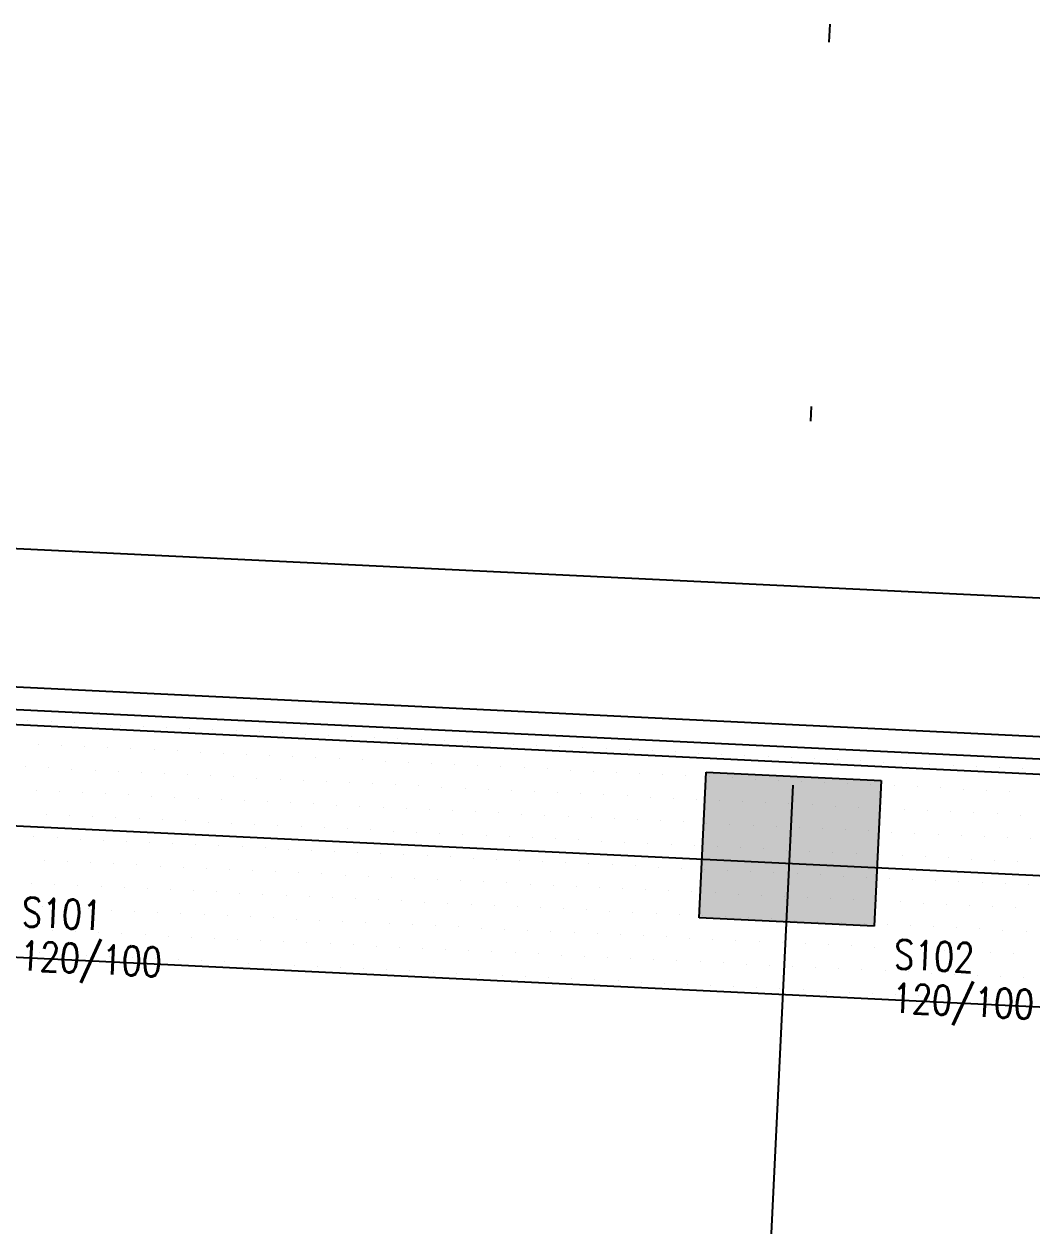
# Model space of a CAD drawing. Header units: millimetres. Extents: x 400392 to 401186, y 4543812 to 4544115.
# Drawn here: x 400753.2 to 400760.11, y 4543862.64 to 4543870.88 of the extents above; entities that cross this region are included whole.
import ezdxf

# ---------------------------------------------------------------- set-up
doc = ezdxf.new("R2010")
doc.units = ezdxf.units.MM
doc.linetypes.add('AKS', pattern=[3, 2.5, -0.25, 0, -0.25])
doc.linetypes.add('UUC-ST-KAL-I05-101-U-000$0$ACAD_ISO05W100', pattern=[33, 24, -3, 0, -3, 0, -3])
for name, color, linetype in [('aks prota', 2, 'AKS'), ('kiriş prota', 6, 'Continuous'), ('kolon prota', 1, 'Continuous'), ('kolon tarama prota', 252, 'Continuous'), ('lkolon prota', 4, 'Continuous'), ('perde prota', 1, 'Continuous'), ('tkolon prota', 6, 'Continuous'), ('UUC-ST-KAL-I05-101-U-000$0$st_s_su tutucu', 2, 'Continuous')]:
    doc.layers.add(name, color=color, linetype=linetype)
doc.styles.add('tkolon', font='romanstw.shx')

msp = doc.modelspace()

# ---------------------------------------------------------------- hatches: boundary and pattern name
at = {"layer": 'kolon tarama prota'}
h = msp.add_hatch(color=256, dxfattribs=at)
h.dxf.hatch_style = 1
h.paths.add_polyline_path([(400757.87472, 4543865.75194), (400759.07331, 4543865.69383), (400759.02489, 4543864.69501), (400757.82629, 4543864.75312)])

# ---------------------------------------------------------------- linework, layer by layer
at = {"layer": 'aks prota', "ltscale": 10}
for p, q in [((400757.26035, 4543840.69017), (400758.72406, 4543870.88024)), ((400771.78715, 4543866.37895), (400737.36069, 4543868.04805)), ((400771.69514, 4543864.48118), (400737.26668, 4543866.15038))]:
    msp.add_line(p, q, dxfattribs=at)
at = {"layer": 'kiriş prota'}
for p, q in [((400741.71147, 4543866.73584), (400767.91966, 4543865.46516)), ((400767.83732, 4543863.76717), (400741.62912, 4543865.03785))]:
    msp.add_line(p, q, dxfattribs=at)
at = {"layer": 'kolon prota', "color": 1}
for p, q in [((400757.82629, 4543864.75312), (400757.87472, 4543865.75194)), ((400757.87472, 4543865.75194), (400759.07331, 4543865.69383)), ((400759.07331, 4543865.69383), (400759.02489, 4543864.69501)), ((400759.02489, 4543864.69501), (400757.82629, 4543864.75312))]:
    msp.add_line(p, q, dxfattribs=at)
at = {"layer": 'kolon tarama prota', "color": 2, "linetype": 'Continuous', "transparency": 33554687}
for p, q in [((400753.22354, 4543866.10465), (400753.22354, 4543866.10465)), ((400753.3821, 4543866.09696), (400753.3821, 4543866.09696)), ((400753.54067, 4543866.08927), (400753.54067, 4543866.08927)), ((400753.69923, 4543866.08159), (400753.69923, 4543866.08159)), ((400753.8578, 4543866.0739), (400753.8578, 4543866.0739)), ((400754.01636, 4543866.06621), (400754.01636, 4543866.06621)), ((400754.17492, 4543866.05852), (400754.17492, 4543866.05852)), ((400754.33349, 4543866.05084), (400754.33349, 4543866.05084)), ((400754.49205, 4543866.04315), (400754.49205, 4543866.04315)), ((400754.65061, 4543866.03546), (400754.65061, 4543866.03546)), ((400754.80918, 4543866.02777), (400754.80918, 4543866.02777)), ((400754.96774, 4543866.02008), (400754.96774, 4543866.02008)), ((400755.12631, 4543866.0124), (400755.12631, 4543866.0124)), ((400755.28487, 4543866.00471), (400755.28487, 4543866.00471)), ((400755.44343, 4543865.99702), (400755.44343, 4543865.99702)), ((400753.29513, 4543865.94224), (400753.29513, 4543865.94224)), ((400753.4537, 4543865.93455), (400753.4537, 4543865.93455)), ((400753.61226, 4543865.92687), (400753.61226, 4543865.92687)), ((400753.77083, 4543865.91918), (400753.77083, 4543865.91918)), ((400755.602, 4543865.98933), (400755.602, 4543865.98933)), ((400755.76056, 4543865.98165), (400755.76056, 4543865.98165)), ((400755.91912, 4543865.97396), (400755.91912, 4543865.97396)), ((400756.07769, 4543865.96627), (400756.07769, 4543865.96627)), ((400756.23625, 4543865.95858), (400756.23625, 4543865.95858)), ((400756.39482, 4543865.9509), (400756.39482, 4543865.9509)), ((400756.55338, 4543865.94321), (400756.55338, 4543865.94321)), ((400756.71194, 4543865.93552), (400756.71194, 4543865.93552)), ((400756.87051, 4543865.92783), (400756.87051, 4543865.92783)), ((400757.02907, 4543865.92015), (400757.02907, 4543865.92015)), ((400757.18763, 4543865.91246), (400757.18763, 4543865.91246)), ((400753.92939, 4543865.91149), (400753.92939, 4543865.91149)), ((400754.08795, 4543865.9038), (400754.08795, 4543865.9038)), ((400754.24652, 4543865.89612), (400754.24652, 4543865.89612)), ((400754.40508, 4543865.88843), (400754.40508, 4543865.88843)), ((400754.56364, 4543865.88074), (400754.56364, 4543865.88074)), ((400754.72221, 4543865.87305), (400754.72221, 4543865.87305)), ((400754.88077, 4543865.86536), (400754.88077, 4543865.86536)), ((400755.03934, 4543865.85768), (400755.03934, 4543865.85768)), ((400755.1979, 4543865.84999), (400755.1979, 4543865.84999)), ((400755.35646, 4543865.8423), (400755.35646, 4543865.8423)), ((400755.51503, 4543865.83461), (400755.51503, 4543865.83461)), ((400757.3462, 4543865.90477), (400757.3462, 4543865.90477)), ((400757.50476, 4543865.89708), (400757.50476, 4543865.89708)), ((400757.66333, 4543865.88939), (400757.66333, 4543865.88939)), ((400757.82189, 4543865.88171), (400757.82189, 4543865.88171)), ((400757.98045, 4543865.87402), (400757.98045, 4543865.87402)), ((400758.13902, 4543865.86633), (400758.13902, 4543865.86633)), ((400758.29758, 4543865.85864), (400758.29758, 4543865.85864)), ((400758.45614, 4543865.85096), (400758.45614, 4543865.85096)), ((400758.61471, 4543865.84327), (400758.61471, 4543865.84327)), ((400758.77327, 4543865.83558), (400758.77327, 4543865.83558)), ((400753.20817, 4543865.78752), (400753.20817, 4543865.78752)), ((400753.36673, 4543865.77983), (400753.36673, 4543865.77983)), ((400753.52529, 4543865.77215), (400753.52529, 4543865.77215)), ((400753.68386, 4543865.76446), (400753.68386, 4543865.76446)), ((400753.84242, 4543865.75677), (400753.84242, 4543865.75677)), ((400754.00098, 4543865.74908), (400754.00098, 4543865.74908)), ((400755.67359, 4543865.82693), (400755.67359, 4543865.82693)), ((400755.83215, 4543865.81924), (400755.83215, 4543865.81924)), ((400755.99072, 4543865.81155), (400755.99072, 4543865.81155)), ((400756.14928, 4543865.80386), (400756.14928, 4543865.80386)), ((400756.30785, 4543865.79618), (400756.30785, 4543865.79618)), ((400756.46641, 4543865.78849), (400756.46641, 4543865.78849)), ((400756.62497, 4543865.7808), (400756.62497, 4543865.7808)), ((400756.78354, 4543865.77311), (400756.78354, 4543865.77311)), ((400756.9421, 4543865.76543), (400756.9421, 4543865.76543)), ((400757.10066, 4543865.75774), (400757.10066, 4543865.75774)), ((400757.25923, 4543865.75005), (400757.25923, 4543865.75005)), ((400758.93184, 4543865.82789), (400758.93184, 4543865.82789)), ((400759.0904, 4543865.82021), (400759.0904, 4543865.82021)), ((400759.24896, 4543865.81252), (400759.24896, 4543865.81252)), ((400759.40753, 4543865.80483), (400759.40753, 4543865.80483)), ((400759.56609, 4543865.79714), (400759.56609, 4543865.79714)), ((400759.72465, 4543865.78946), (400759.72465, 4543865.78946)), ((400759.88322, 4543865.78177), (400759.88322, 4543865.78177)), ((400760.04178, 4543865.77408), (400760.04178, 4543865.77408)), ((400754.15955, 4543865.7414), (400754.15955, 4543865.7414)), ((400754.31811, 4543865.73371), (400754.31811, 4543865.73371)), ((400754.47668, 4543865.72602), (400754.47668, 4543865.72602)), ((400754.63524, 4543865.71833), (400754.63524, 4543865.71833)), ((400754.7938, 4543865.71064), (400754.7938, 4543865.71064)), ((400754.95237, 4543865.70296), (400754.95237, 4543865.70296)), ((400755.11093, 4543865.69527), (400755.11093, 4543865.69527)), ((400755.26949, 4543865.68758), (400755.26949, 4543865.68758)), ((400755.42806, 4543865.67989), (400755.42806, 4543865.67989)), ((400755.58662, 4543865.67221), (400755.58662, 4543865.67221)), ((400757.41779, 4543865.74236), (400757.41779, 4543865.74236)), ((400757.57636, 4543865.73467), (400757.57636, 4543865.73467)), ((400757.73492, 4543865.72699), (400757.73492, 4543865.72699)), ((400757.89348, 4543865.7193), (400757.89348, 4543865.7193)), ((400758.05205, 4543865.71161), (400758.05205, 4543865.71161)), ((400758.21061, 4543865.70392), (400758.21061, 4543865.70392)), ((400758.36917, 4543865.69624), (400758.36917, 4543865.69624)), ((400758.52774, 4543865.68855), (400758.52774, 4543865.68855)), ((400758.6863, 4543865.68086), (400758.6863, 4543865.68086)), ((400758.84487, 4543865.67317), (400758.84487, 4543865.67317)), ((400759.00343, 4543865.66549), (400759.00343, 4543865.66549)), ((400753.27976, 4543865.62511), (400753.27976, 4543865.62511)), ((400753.43832, 4543865.61743), (400753.43832, 4543865.61743)), ((400753.59689, 4543865.60974), (400753.59689, 4543865.60974)), ((400753.75545, 4543865.60205), (400753.75545, 4543865.60205)), ((400753.91401, 4543865.59436), (400753.91401, 4543865.59436)), ((400754.07258, 4543865.58668), (400754.07258, 4543865.58668)), ((400755.74519, 4543865.66452), (400755.74519, 4543865.66452)), ((400755.90375, 4543865.65683), (400755.90375, 4543865.65683)), ((400756.06231, 4543865.64914), (400756.06231, 4543865.64914)), ((400756.22088, 4543865.64146), (400756.22088, 4543865.64146)), ((400756.37944, 4543865.63377), (400756.37944, 4543865.63377)), ((400756.538, 4543865.62608), (400756.538, 4543865.62608)), ((400756.69657, 4543865.61839), (400756.69657, 4543865.61839)), ((400756.85513, 4543865.61071), (400756.85513, 4543865.61071)), ((400757.0137, 4543865.60302), (400757.0137, 4543865.60302)), ((400757.17226, 4543865.59533), (400757.17226, 4543865.59533)), ((400757.33082, 4543865.58764), (400757.33082, 4543865.58764)), ((400759.16199, 4543865.6578), (400759.16199, 4543865.6578)), ((400759.32056, 4543865.65011), (400759.32056, 4543865.65011)), ((400759.47912, 4543865.64242), (400759.47912, 4543865.64242)), ((400759.63768, 4543865.63474), (400759.63768, 4543865.63474)), ((400759.79625, 4543865.62705), (400759.79625, 4543865.62705)), ((400759.95481, 4543865.61936), (400759.95481, 4543865.61936)), ((400754.23114, 4543865.57899), (400754.23114, 4543865.57899)), ((400754.38971, 4543865.5713), (400754.38971, 4543865.5713)), ((400754.54827, 4543865.56361), (400754.54827, 4543865.56361)), ((400754.70683, 4543865.55592), (400754.70683, 4543865.55592)), ((400754.8654, 4543865.54824), (400754.8654, 4543865.54824)), ((400755.02396, 4543865.54055), (400755.02396, 4543865.54055)), ((400755.18252, 4543865.53286), (400755.18252, 4543865.53286)), ((400755.34109, 4543865.52517), (400755.34109, 4543865.52517)), ((400755.49965, 4543865.51749), (400755.49965, 4543865.51749)), ((400755.65822, 4543865.5098), (400755.65822, 4543865.5098)), ((400755.81678, 4543865.50211), (400755.81678, 4543865.50211)), ((400757.48939, 4543865.57995), (400757.48939, 4543865.57995)), ((400757.64795, 4543865.57227), (400757.64795, 4543865.57227)), ((400757.80651, 4543865.56458), (400757.80651, 4543865.56458)), ((400757.96508, 4543865.55689), (400757.96508, 4543865.55689)), ((400758.12364, 4543865.5492), (400758.12364, 4543865.5492)), ((400758.28221, 4543865.54152), (400758.28221, 4543865.54152)), ((400758.44077, 4543865.53383), (400758.44077, 4543865.53383)), ((400758.59933, 4543865.52614), (400758.59933, 4543865.52614)), ((400758.7579, 4543865.51845), (400758.7579, 4543865.51845)), ((400758.91646, 4543865.51077), (400758.91646, 4543865.51077)), ((400759.07502, 4543865.50308), (400759.07502, 4543865.50308)), ((400753.35135, 4543865.46271), (400753.35135, 4543865.46271)), ((400753.50992, 4543865.45502), (400753.50992, 4543865.45502)), ((400753.66848, 4543865.44733), (400753.66848, 4543865.44733)), ((400753.82705, 4543865.43964), (400753.82705, 4543865.43964)), ((400753.98561, 4543865.43196), (400753.98561, 4543865.43196)), ((400754.14417, 4543865.42427), (400754.14417, 4543865.42427)), ((400755.97534, 4543865.49442), (400755.97534, 4543865.49442)), ((400756.13391, 4543865.48674), (400756.13391, 4543865.48674)), ((400756.29247, 4543865.47905), (400756.29247, 4543865.47905)), ((400756.45103, 4543865.47136), (400756.45103, 4543865.47136)), ((400756.6096, 4543865.46367), (400756.6096, 4543865.46367)), ((400756.76816, 4543865.45599), (400756.76816, 4543865.45599)), ((400756.92673, 4543865.4483), (400756.92673, 4543865.4483)), ((400757.08529, 4543865.44061), (400757.08529, 4543865.44061)), ((400757.24385, 4543865.43292), (400757.24385, 4543865.43292)), ((400757.40242, 4543865.42523), (400757.40242, 4543865.42523)), ((400759.23359, 4543865.49539), (400759.23359, 4543865.49539)), ((400759.39215, 4543865.4877), (400759.39215, 4543865.4877)), ((400759.55072, 4543865.48002), (400759.55072, 4543865.48002)), ((400759.70928, 4543865.47233), (400759.70928, 4543865.47233)), ((400759.86784, 4543865.46464), (400759.86784, 4543865.46464)), ((400760.02641, 4543865.45695), (400760.02641, 4543865.45695)), ((400754.30274, 4543865.41658), (400754.30274, 4543865.41658)), ((400754.4613, 4543865.40889), (400754.4613, 4543865.40889)), ((400754.61986, 4543865.4012), (400754.61986, 4543865.4012)), ((400754.77843, 4543865.39352), (400754.77843, 4543865.39352)), ((400754.93699, 4543865.38583), (400754.93699, 4543865.38583)), ((400755.09556, 4543865.37814), (400755.09556, 4543865.37814)), ((400755.25412, 4543865.37045), (400755.25412, 4543865.37045)), ((400755.41268, 4543865.36277), (400755.41268, 4543865.36277)), ((400755.57125, 4543865.35508), (400755.57125, 4543865.35508)), ((400755.72981, 4543865.34739), (400755.72981, 4543865.34739)), ((400755.88837, 4543865.3397), (400755.88837, 4543865.3397)), ((400757.56098, 4543865.41755), (400757.56098, 4543865.41755)), ((400757.71954, 4543865.40986), (400757.71954, 4543865.40986)), ((400757.87811, 4543865.40217), (400757.87811, 4543865.40217)), ((400758.03667, 4543865.39448), (400758.03667, 4543865.39448)), ((400758.19524, 4543865.3868), (400758.19524, 4543865.3868)), ((400758.3538, 4543865.37911), (400758.3538, 4543865.37911)), ((400758.51236, 4543865.37142), (400758.51236, 4543865.37142)), ((400758.67093, 4543865.36373), (400758.67093, 4543865.36373)), ((400758.82949, 4543865.35605), (400758.82949, 4543865.35605)), ((400758.98805, 4543865.34836), (400758.98805, 4543865.34836)), ((400759.14662, 4543865.34067), (400759.14662, 4543865.34067)), ((400753.26438, 4543865.30799), (400753.26438, 4543865.30799)), ((400753.42295, 4543865.3003), (400753.42295, 4543865.3003)), ((400753.58151, 4543865.29261), (400753.58151, 4543865.29261)), ((400753.74008, 4543865.28492), (400753.74008, 4543865.28492)), ((400753.89864, 4543865.27724), (400753.89864, 4543865.27724)), ((400754.0572, 4543865.26955), (400754.0572, 4543865.26955)), ((400754.21577, 4543865.26186), (400754.21577, 4543865.26186)), ((400754.37433, 4543865.25417), (400754.37433, 4543865.25417)), ((400756.04694, 4543865.33202), (400756.04694, 4543865.33202)), ((400756.2055, 4543865.32433), (400756.2055, 4543865.32433)), ((400756.36407, 4543865.31664), (400756.36407, 4543865.31664)), ((400756.52263, 4543865.30895), (400756.52263, 4543865.30895)), ((400756.68119, 4543865.30127), (400756.68119, 4543865.30127)), ((400756.83976, 4543865.29358), (400756.83976, 4543865.29358)), ((400756.99832, 4543865.28589), (400756.99832, 4543865.28589)), ((400757.15688, 4543865.2782), (400757.15688, 4543865.2782)), ((400757.31545, 4543865.27051), (400757.31545, 4543865.27051)), ((400757.47401, 4543865.26283), (400757.47401, 4543865.26283)), ((400757.63258, 4543865.25514), (400757.63258, 4543865.25514)), ((400759.30518, 4543865.33298), (400759.30518, 4543865.33298)), ((400759.46375, 4543865.3253), (400759.46375, 4543865.3253)), ((400759.62231, 4543865.31761), (400759.62231, 4543865.31761)), ((400759.78087, 4543865.30992), (400759.78087, 4543865.30992)), ((400759.93944, 4543865.30223), (400759.93944, 4543865.30223)), ((400760.098, 4543865.29454), (400760.098, 4543865.29454)), ((400754.53289, 4543865.24648), (400754.53289, 4543865.24648)), ((400754.69146, 4543865.2388), (400754.69146, 4543865.2388)), ((400754.85002, 4543865.23111), (400754.85002, 4543865.23111)), ((400755.00859, 4543865.22342), (400755.00859, 4543865.22342)), ((400755.16715, 4543865.21573), (400755.16715, 4543865.21573)), ((400755.32571, 4543865.20805), (400755.32571, 4543865.20805)), ((400755.48428, 4543865.20036), (400755.48428, 4543865.20036)), ((400755.64284, 4543865.19267), (400755.64284, 4543865.19267)), ((400755.8014, 4543865.18498), (400755.8014, 4543865.18498)), ((400755.95997, 4543865.1773), (400755.95997, 4543865.1773)), ((400757.79114, 4543865.24745), (400757.79114, 4543865.24745)), ((400757.9497, 4543865.23976), (400757.9497, 4543865.23976)), ((400758.10827, 4543865.23208), (400758.10827, 4543865.23208)), ((400758.26683, 4543865.22439), (400758.26683, 4543865.22439)), ((400758.42539, 4543865.2167), (400758.42539, 4543865.2167)), ((400758.58396, 4543865.20901), (400758.58396, 4543865.20901)), ((400758.74252, 4543865.20133), (400758.74252, 4543865.20133)), ((400758.90109, 4543865.19364), (400758.90109, 4543865.19364)), ((400759.05965, 4543865.18595), (400759.05965, 4543865.18595)), ((400759.21821, 4543865.17826), (400759.21821, 4543865.17826)), ((400753.33598, 4543865.14558), (400753.33598, 4543865.14558)), ((400753.49454, 4543865.13789), (400753.49454, 4543865.13789)), ((400753.65311, 4543865.1302), (400753.65311, 4543865.1302)), ((400753.81167, 4543865.12252), (400753.81167, 4543865.12252)), ((400753.97023, 4543865.11483), (400753.97023, 4543865.11483)), ((400754.1288, 4543865.10714), (400754.1288, 4543865.10714)), ((400754.28736, 4543865.09945), (400754.28736, 4543865.09945)), ((400754.44592, 4543865.09177), (400754.44592, 4543865.09177)), ((400756.11853, 4543865.16961), (400756.11853, 4543865.16961)), ((400756.2771, 4543865.16192), (400756.2771, 4543865.16192)), ((400756.43566, 4543865.15423), (400756.43566, 4543865.15423)), ((400756.59422, 4543865.14655), (400756.59422, 4543865.14655)), ((400756.75279, 4543865.13886), (400756.75279, 4543865.13886)), ((400756.91135, 4543865.13117), (400756.91135, 4543865.13117)), ((400757.06991, 4543865.12348), (400757.06991, 4543865.12348)), ((400757.22848, 4543865.11579), (400757.22848, 4543865.11579)), ((400757.38704, 4543865.10811), (400757.38704, 4543865.10811)), ((400757.54561, 4543865.10042), (400757.54561, 4543865.10042)), ((400757.70417, 4543865.09273), (400757.70417, 4543865.09273)), ((400759.37678, 4543865.17058), (400759.37678, 4543865.17058)), ((400759.53534, 4543865.16289), (400759.53534, 4543865.16289)), ((400759.6939, 4543865.1552), (400759.6939, 4543865.1552)), ((400759.85247, 4543865.14751), (400759.85247, 4543865.14751)), ((400760.01103, 4543865.13982), (400760.01103, 4543865.13982)), ((400754.60449, 4543865.08408), (400754.60449, 4543865.08408)), ((400754.76305, 4543865.07639), (400754.76305, 4543865.07639)), ((400754.92162, 4543865.0687), (400754.92162, 4543865.0687)), ((400755.08018, 4543865.06101), (400755.08018, 4543865.06101)), ((400755.23874, 4543865.05333), (400755.23874, 4543865.05333)), ((400755.39731, 4543865.04564), (400755.39731, 4543865.04564)), ((400755.55587, 4543865.03795), (400755.55587, 4543865.03795)), ((400755.71443, 4543865.03026), (400755.71443, 4543865.03026)), ((400755.873, 4543865.02258), (400755.873, 4543865.02258)), ((400756.03156, 4543865.01489), (400756.03156, 4543865.01489)), ((400756.19013, 4543865.0072), (400756.19013, 4543865.0072)), ((400757.86273, 4543865.08504), (400757.86273, 4543865.08504)), ((400758.0213, 4543865.07736), (400758.0213, 4543865.07736)), ((400758.17986, 4543865.06967), (400758.17986, 4543865.06967)), ((400758.33842, 4543865.06198), (400758.33842, 4543865.06198)), ((400758.49699, 4543865.05429), (400758.49699, 4543865.05429)), ((400758.65555, 4543865.04661), (400758.65555, 4543865.04661)), ((400758.81412, 4543865.03892), (400758.81412, 4543865.03892)), ((400758.97268, 4543865.03123), (400758.97268, 4543865.03123)), ((400759.13124, 4543865.02354), (400759.13124, 4543865.02354)), ((400759.28981, 4543865.01586), (400759.28981, 4543865.01586)), ((400759.44837, 4543865.00817), (400759.44837, 4543865.00817)), ((400753.24901, 4543864.99086), (400753.24901, 4543864.99086)), ((400753.40757, 4543864.98317), (400753.40757, 4543864.98317)), ((400753.56614, 4543864.97548), (400753.56614, 4543864.97548)), ((400753.7247, 4543864.9678), (400753.7247, 4543864.9678)), ((400753.88326, 4543864.96011), (400753.88326, 4543864.96011)), ((400754.04183, 4543864.95242), (400754.04183, 4543864.95242)), ((400754.20039, 4543864.94473), (400754.20039, 4543864.94473)), ((400754.35896, 4543864.93705), (400754.35896, 4543864.93705)), ((400754.51752, 4543864.92936), (400754.51752, 4543864.92936)), ((400756.34869, 4543864.99951), (400756.34869, 4543864.99951)), ((400756.50725, 4543864.99183), (400756.50725, 4543864.99183)), ((400756.66582, 4543864.98414), (400756.66582, 4543864.98414)), ((400756.82438, 4543864.97645), (400756.82438, 4543864.97645)), ((400756.98294, 4543864.96876), (400756.98294, 4543864.96876)), ((400757.14151, 4543864.96107), (400757.14151, 4543864.96107)), ((400757.30007, 4543864.95339), (400757.30007, 4543864.95339)), ((400757.45864, 4543864.9457), (400757.45864, 4543864.9457)), ((400757.6172, 4543864.93801), (400757.6172, 4543864.93801)), ((400757.77576, 4543864.93032), (400757.77576, 4543864.93032)), ((400759.60693, 4543865.00048), (400759.60693, 4543865.00048)), ((400759.7655, 4543864.99279), (400759.7655, 4543864.99279)), ((400759.92406, 4543864.9851), (400759.92406, 4543864.9851)), ((400760.08263, 4543864.97742), (400760.08263, 4543864.97742)), ((400754.67608, 4543864.92167), (400754.67608, 4543864.92167)), ((400754.83465, 4543864.91398), (400754.83465, 4543864.91398)), ((400754.99321, 4543864.90629), (400754.99321, 4543864.90629)), ((400755.15177, 4543864.89861), (400755.15177, 4543864.89861)), ((400755.31034, 4543864.89092), (400755.31034, 4543864.89092)), ((400755.4689, 4543864.88323), (400755.4689, 4543864.88323)), ((400755.62747, 4543864.87554), (400755.62747, 4543864.87554)), ((400755.78603, 4543864.86786), (400755.78603, 4543864.86786)), ((400755.94459, 4543864.86017), (400755.94459, 4543864.86017)), ((400756.10316, 4543864.85248), (400756.10316, 4543864.85248)), ((400756.26172, 4543864.84479), (400756.26172, 4543864.84479)), ((400757.93433, 4543864.92264), (400757.93433, 4543864.92264)), ((400758.09289, 4543864.91495), (400758.09289, 4543864.91495)), ((400758.25145, 4543864.90726), (400758.25145, 4543864.90726)), ((400758.41002, 4543864.89957), (400758.41002, 4543864.89957)), ((400758.56858, 4543864.89189), (400758.56858, 4543864.89189)), ((400758.72715, 4543864.8842), (400758.72715, 4543864.8842)), ((400758.88571, 4543864.87651), (400758.88571, 4543864.87651)), ((400759.04427, 4543864.86882), (400759.04427, 4543864.86882)), ((400759.20284, 4543864.86114), (400759.20284, 4543864.86114)), ((400759.3614, 4543864.85345), (400759.3614, 4543864.85345)), ((400759.51996, 4543864.84576), (400759.51996, 4543864.84576)), ((400753.3206, 4543864.82845), (400753.3206, 4543864.82845)), ((400753.47917, 4543864.82076), (400753.47917, 4543864.82076)), ((400753.63773, 4543864.81308), (400753.63773, 4543864.81308)), ((400753.79629, 4543864.80539), (400753.79629, 4543864.80539)), ((400753.95486, 4543864.7977), (400753.95486, 4543864.7977)), ((400754.11342, 4543864.79001), (400754.11342, 4543864.79001)), ((400754.27199, 4543864.78233), (400754.27199, 4543864.78233)), ((400754.43055, 4543864.77464), (400754.43055, 4543864.77464)), ((400754.58911, 4543864.76695), (400754.58911, 4543864.76695)), ((400754.74768, 4543864.75926), (400754.74768, 4543864.75926)), ((400756.42028, 4543864.83711), (400756.42028, 4543864.83711)), ((400756.57885, 4543864.82942), (400756.57885, 4543864.82942)), ((400756.73741, 4543864.82173), (400756.73741, 4543864.82173)), ((400756.89598, 4543864.81404), (400756.89598, 4543864.81404)), ((400757.05454, 4543864.80636), (400757.05454, 4543864.80636)), ((400757.2131, 4543864.79867), (400757.2131, 4543864.79867)), ((400757.37167, 4543864.79098), (400757.37167, 4543864.79098)), ((400757.53023, 4543864.78329), (400757.53023, 4543864.78329)), ((400757.68879, 4543864.7756), (400757.68879, 4543864.7756)), ((400757.84736, 4543864.76792), (400757.84736, 4543864.76792)), ((400758.00592, 4543864.76023), (400758.00592, 4543864.76023)), ((400759.67853, 4543864.83807), (400759.67853, 4543864.83807)), ((400759.83709, 4543864.83038), (400759.83709, 4543864.83038)), ((400759.99566, 4543864.8227), (400759.99566, 4543864.8227)), ((400754.90624, 4543864.75157), (400754.90624, 4543864.75157)), ((400755.0648, 4543864.74389), (400755.0648, 4543864.74389)), ((400755.22337, 4543864.7362), (400755.22337, 4543864.7362)), ((400755.38193, 4543864.72851), (400755.38193, 4543864.72851)), ((400755.5405, 4543864.72082), (400755.5405, 4543864.72082)), ((400755.69906, 4543864.71314), (400755.69906, 4543864.71314)), ((400755.85762, 4543864.70545), (400755.85762, 4543864.70545)), ((400756.01619, 4543864.69776), (400756.01619, 4543864.69776)), ((400756.17475, 4543864.69007), (400756.17475, 4543864.69007)), ((400756.33331, 4543864.68239), (400756.33331, 4543864.68239)), ((400758.16449, 4543864.75254), (400758.16449, 4543864.75254)), ((400758.32305, 4543864.74485), (400758.32305, 4543864.74485)), ((400758.48161, 4543864.73717), (400758.48161, 4543864.73717)), ((400758.64018, 4543864.72948), (400758.64018, 4543864.72948)), ((400758.79874, 4543864.72179), (400758.79874, 4543864.72179)), ((400758.9573, 4543864.7141), (400758.9573, 4543864.7141)), ((400759.11587, 4543864.70642), (400759.11587, 4543864.70642)), ((400759.27443, 4543864.69873), (400759.27443, 4543864.69873)), ((400759.433, 4543864.69104), (400759.433, 4543864.69104)), ((400759.59156, 4543864.68335), (400759.59156, 4543864.68335)), ((400753.23363, 4543864.67373), (400753.23363, 4543864.67373)), ((400753.3922, 4543864.66604), (400753.3922, 4543864.66604)), ((400753.55076, 4543864.65836), (400753.55076, 4543864.65836)), ((400753.70933, 4543864.65067), (400753.70933, 4543864.65067)), ((400753.86789, 4543864.64298), (400753.86789, 4543864.64298)), ((400754.02645, 4543864.63529), (400754.02645, 4543864.63529)), ((400754.18502, 4543864.62761), (400754.18502, 4543864.62761)), ((400754.34358, 4543864.61992), (400754.34358, 4543864.61992)), ((400754.50214, 4543864.61223), (400754.50214, 4543864.61223)), ((400754.66071, 4543864.60454), (400754.66071, 4543864.60454)), ((400754.81927, 4543864.59685), (400754.81927, 4543864.59685)), ((400756.49188, 4543864.6747), (400756.49188, 4543864.6747)), ((400756.65044, 4543864.66701), (400756.65044, 4543864.66701)), ((400756.80901, 4543864.65932), (400756.80901, 4543864.65932)), ((400756.96757, 4543864.65164), (400756.96757, 4543864.65164)), ((400757.12613, 4543864.64395), (400757.12613, 4543864.64395)), ((400757.2847, 4543864.63626), (400757.2847, 4543864.63626)), ((400757.44326, 4543864.62857), (400757.44326, 4543864.62857)), ((400757.60182, 4543864.62088), (400757.60182, 4543864.62088)), ((400757.76039, 4543864.6132), (400757.76039, 4543864.6132)), ((400757.91895, 4543864.60551), (400757.91895, 4543864.60551)), ((400758.07752, 4543864.59782), (400758.07752, 4543864.59782)), ((400759.75012, 4543864.67566), (400759.75012, 4543864.67566)), ((400759.90869, 4543864.66798), (400759.90869, 4543864.66798)), ((400760.06725, 4543864.66029), (400760.06725, 4543864.66029)), ((400754.97784, 4543864.58917), (400754.97784, 4543864.58917)), ((400755.1364, 4543864.58148), (400755.1364, 4543864.58148)), ((400755.29496, 4543864.57379), (400755.29496, 4543864.57379)), ((400755.45353, 4543864.5661), (400755.45353, 4543864.5661)), ((400755.61209, 4543864.55842), (400755.61209, 4543864.55842)), ((400755.77065, 4543864.55073), (400755.77065, 4543864.55073)), ((400755.92922, 4543864.54304), (400755.92922, 4543864.54304)), ((400756.08778, 4543864.53535), (400756.08778, 4543864.53535)), ((400756.24635, 4543864.52767), (400756.24635, 4543864.52767)), ((400756.40491, 4543864.51998), (400756.40491, 4543864.51998)), ((400756.56347, 4543864.51229), (400756.56347, 4543864.51229)), ((400758.23608, 4543864.59013), (400758.23608, 4543864.59013)), ((400758.39464, 4543864.58245), (400758.39464, 4543864.58245)), ((400758.55321, 4543864.57476), (400758.55321, 4543864.57476)), ((400758.71177, 4543864.56707), (400758.71177, 4543864.56707)), ((400758.87033, 4543864.55938), (400758.87033, 4543864.55938)), ((400759.0289, 4543864.5517), (400759.0289, 4543864.5517)), ((400759.18746, 4543864.54401), (400759.18746, 4543864.54401)), ((400759.34603, 4543864.53632), (400759.34603, 4543864.53632)), ((400759.50459, 4543864.52863), (400759.50459, 4543864.52863)), ((400759.66315, 4543864.52095), (400759.66315, 4543864.52095)), ((400759.82172, 4543864.51326), (400759.82172, 4543864.51326)), ((400753.30523, 4543864.51132), (400753.30523, 4543864.51132)), ((400753.46379, 4543864.50364), (400753.46379, 4543864.50364)), ((400753.62236, 4543864.49595), (400753.62236, 4543864.49595)), ((400753.78092, 4543864.48826), (400753.78092, 4543864.48826)), ((400753.93948, 4543864.48057), (400753.93948, 4543864.48057)), ((400754.09805, 4543864.47289), (400754.09805, 4543864.47289)), ((400754.25661, 4543864.4652), (400754.25661, 4543864.4652)), ((400754.41517, 4543864.45751), (400754.41517, 4543864.45751)), ((400754.57374, 4543864.44982), (400754.57374, 4543864.44982)), ((400754.7323, 4543864.44213), (400754.7323, 4543864.44213)), ((400754.89087, 4543864.43445), (400754.89087, 4543864.43445)), ((400756.72204, 4543864.5046), (400756.72204, 4543864.5046)), ((400756.8806, 4543864.49692), (400756.8806, 4543864.49692)), ((400757.03916, 4543864.48923), (400757.03916, 4543864.48923)), ((400757.19773, 4543864.48154), (400757.19773, 4543864.48154)), ((400757.35629, 4543864.47385), (400757.35629, 4543864.47385)), ((400757.51485, 4543864.46616), (400757.51485, 4543864.46616)), ((400757.67342, 4543864.45848), (400757.67342, 4543864.45848)), ((400757.83198, 4543864.45079), (400757.83198, 4543864.45079)), ((400757.99055, 4543864.4431), (400757.99055, 4543864.4431)), ((400758.14911, 4543864.43541), (400758.14911, 4543864.43541)), ((400759.98028, 4543864.50557), (400759.98028, 4543864.50557)), ((400755.04943, 4543864.42676), (400755.04943, 4543864.42676)), ((400755.20799, 4543864.41907), (400755.20799, 4543864.41907)), ((400755.36656, 4543864.41138), (400755.36656, 4543864.41138)), ((400755.52512, 4543864.4037), (400755.52512, 4543864.4037)), ((400755.68368, 4543864.39601), (400755.68368, 4543864.39601)), ((400755.84225, 4543864.38832), (400755.84225, 4543864.38832)), ((400756.00081, 4543864.38063), (400756.00081, 4543864.38063)), ((400756.15938, 4543864.37295), (400756.15938, 4543864.37295)), ((400756.31794, 4543864.36526), (400756.31794, 4543864.36526)), ((400756.4765, 4543864.35757), (400756.4765, 4543864.35757)), ((400756.63507, 4543864.34988), (400756.63507, 4543864.34988)), ((400758.30767, 4543864.42773), (400758.30767, 4543864.42773)), ((400758.46624, 4543864.42004), (400758.46624, 4543864.42004)), ((400758.6248, 4543864.41235), (400758.6248, 4543864.41235)), ((400758.78336, 4543864.40466), (400758.78336, 4543864.40466)), ((400758.94193, 4543864.39698), (400758.94193, 4543864.39698)), ((400759.10049, 4543864.38929), (400759.10049, 4543864.38929)), ((400759.25906, 4543864.3816), (400759.25906, 4543864.3816)), ((400759.41762, 4543864.37391), (400759.41762, 4543864.37391)), ((400759.57618, 4543864.36623), (400759.57618, 4543864.36623)), ((400759.73475, 4543864.35854), (400759.73475, 4543864.35854)), ((400759.89331, 4543864.35085), (400759.89331, 4543864.35085)), ((400756.79363, 4543864.3422), (400756.79363, 4543864.3422)), ((400756.95219, 4543864.33451), (400756.95219, 4543864.33451)), ((400757.11076, 4543864.32682), (400757.11076, 4543864.32682)), ((400757.26932, 4543864.31913), (400757.26932, 4543864.31913)), ((400757.42789, 4543864.31144), (400757.42789, 4543864.31144)), ((400757.58645, 4543864.30376), (400757.58645, 4543864.30376)), ((400757.74501, 4543864.29607), (400757.74501, 4543864.29607)), ((400757.90358, 4543864.28838), (400757.90358, 4543864.28838)), ((400758.06214, 4543864.28069), (400758.06214, 4543864.28069)), ((400758.2207, 4543864.27301), (400758.2207, 4543864.27301)), ((400758.37927, 4543864.26532), (400758.37927, 4543864.26532)), ((400760.05187, 4543864.34316), (400760.05187, 4543864.34316)), ((400758.53783, 4543864.25763), (400758.53783, 4543864.25763)), ((400758.6964, 4543864.24994), (400758.6964, 4543864.24994)), ((400758.85496, 4543864.24226), (400758.85496, 4543864.24226)), ((400759.01352, 4543864.23457), (400759.01352, 4543864.23457)), ((400759.17209, 4543864.22688), (400759.17209, 4543864.22688)), ((400759.33065, 4543864.21919), (400759.33065, 4543864.21919)), ((400759.48921, 4543864.21151), (400759.48921, 4543864.21151)), ((400759.64778, 4543864.20382), (400759.64778, 4543864.20382)), ((400759.80634, 4543864.19613), (400759.80634, 4543864.19613)), ((400759.96491, 4543864.18844), (400759.96491, 4543864.18844))]:
    msp.add_line(p, q, dxfattribs=at)
at = {"layer": 'perde prota'}
msp.add_line((400742.91008, 4543866.67771), (400766.72105, 4543865.52328), dxfattribs=at)
at = {"layer": 'UUC-ST-KAL-I05-101-U-000$0$st_s_su tutucu', "linetype": 'UUC-ST-KAL-I05-101-U-000$0$ACAD_ISO05W100'}
for p, q in [((400741.9844, 4543866.87663), (400767.66182, 4543865.63233)), ((400767.64923, 4543865.37263), (400741.97181, 4543866.61693))]:
    msp.add_line(p, q, dxfattribs=at)

# ---------------------------------------------------------------- texts
at = {"layer": 'lkolon prota', "style": 'tkolon', "width": 0.8}
for p in [(400753.16388, 4543864.39434), (400759.14386, 4543864.10441)]:
    msp.add_text('120/100', height=0.2, rotation=357.2243, dxfattribs=at).set_placement(p)
at = {"layer": 'tkolon prota', "style": 'tkolon', "width": 0.8}
for s, p in [('S101', (400753.1784, 4543864.69398)), ('S102', (400759.15839, 4543864.40406))]:
    msp.add_text(s, height=0.2, rotation=357.2243, dxfattribs=at).set_placement(p)

doc.saveas('drawing.dxf')
